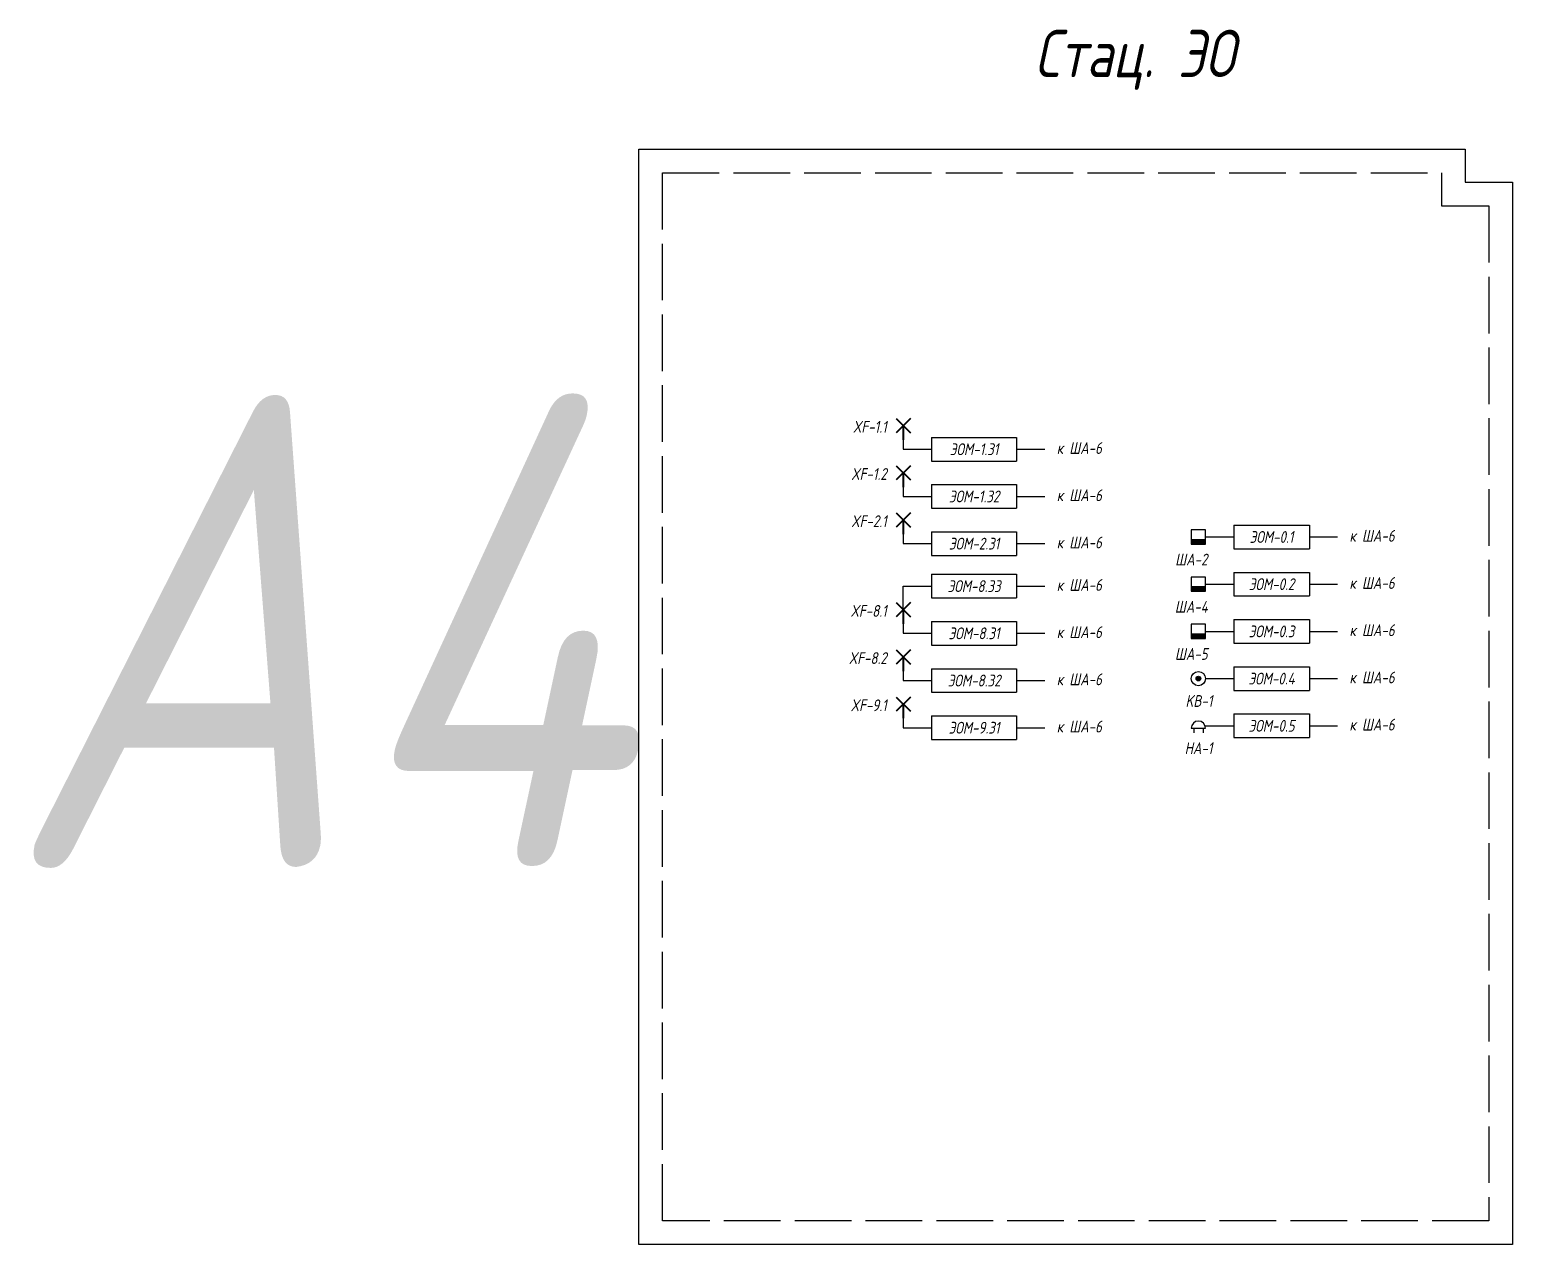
# Model space of a CAD drawing. Header units: millimetres. Extents: x -1048 to 3005, y -1068 to 487.
# Drawn here: x -160.1 to 154, y -327.4 to -70 of the extents above; entities that cross this region are included whole.
import ezdxf
from ezdxf.enums import TextEntityAlignment as Align

# ---------------------------------------------------------------- set-up
doc = ezdxf.new("R2010")
doc.units = ezdxf.units.MM
doc.linetypes.add('ACAD_ISO02W100', pattern=[15, 12, -3])
doc.layers.add('noprint', color=2, linetype='Continuous', plot=False)
doc.styles.get("Standard").update_dxf_attribs({"font": 'arial.ttf'})
doc.styles.add('ГОСТ-ISOCPEUR', font='isocpeui.ttf', dxfattribs={"width": 0.8})
doc.linetypes.add('220V_LINE', pattern='A,0.2,-0.05,["~220V",Standard,S=0.1,R=0,X=0,Y=-0.05],-0.4,0.1', length=0.75)
doc.linetypes.add('24AC', pattern='A,20,-5,["24AC",Standard,S=2.54,R=0,X=-5,Y=-1.27],-5', length=30)

# ---------------------------------------------------------------- blocks, each defined once
blk = doc.blocks.new('стац. точка')
at = {"color": 0, "lineweight": -2}
for p, q in [((-1.5, 1.5), (1.5, -1.5)), ((1.5, 1.5), (-1.5, -1.5)), ((0, 0), (0, -3))]:
    blk.add_line(p, q, dxfattribs=at)
blk = doc.blocks.new('*T57')
at = {"color": 0, "lineweight": -2}
for p, q in [((0, 0), (18, 0)), ((0, 0), (0, -5)), ((18, 0), (18, -5)), ((0, -5), (18, -5))]:
    blk.add_line(p, q, dxfattribs=at)
at = {"color": 0, "insert": (9, -2.5), "char_height": 2.5, "width": 17, "attachment_point": 5, "style": 'ГОСТ-ISOCPEUR'}
blk.add_mtext('{ЭОМ-1.32}', dxfattribs=at)
blk = doc.blocks.new('шкаф')
blk.add_hatch(color=256).paths.add_polyline_path([(3, 0), (3, 1), (0, 1), (0, 0)])
blk.add_line((0, 1), (3, 1))
blk.add_lwpolyline([(0, 0), (3, 0), (3, 3), (0, 3)], close=True)
blk = doc.blocks.new('*T139')
at = {"color": 0, "lineweight": -2}
for p, q in [((0, 0), (18, 0)), ((0, 0), (0, -5)), ((18, 0), (18, -5)), ((0, -5), (18, -5))]:
    blk.add_line(p, q, dxfattribs=at)
at = {"color": 0, "insert": (9, -2.5), "char_height": 2.5, "width": 17, "attachment_point": 5, "style": 'ГОСТ-ISOCPEUR'}
blk.add_mtext('{ЭОМ-1.31}', dxfattribs=at)
blk = doc.blocks.new('*T140')
at = {"color": 0, "lineweight": -2}
for p, q in [((0, 0), (18, 0)), ((0, 0), (0, -5)), ((18, 0), (18, -5)), ((0, -5), (18, -5))]:
    blk.add_line(p, q, dxfattribs=at)
at = {"color": 0, "insert": (9, -2.5), "char_height": 2.5, "width": 17, "attachment_point": 5, "style": 'ГОСТ-ISOCPEUR'}
blk.add_mtext('{ЭОМ-2.31}', dxfattribs=at)
blk = doc.blocks.new('*T141')
at = {"color": 0, "lineweight": -2}
for p, q in [((0, 0), (18, 0)), ((0, 0), (0, -5)), ((18, 0), (18, -5)), ((0, -5), (18, -5))]:
    blk.add_line(p, q, dxfattribs=at)
at = {"color": 0, "insert": (9, -2.5), "char_height": 2.5, "width": 17, "attachment_point": 5, "style": 'ГОСТ-ISOCPEUR'}
blk.add_mtext('{ЭОМ-9.31}', dxfattribs=at)
blk = doc.blocks.new('*T142')
at = {"color": 0, "lineweight": -2}
for p, q in [((0, 0), (18, 0)), ((0, 0), (0, -5)), ((18, 0), (18, -5)), ((0, -5), (18, -5))]:
    blk.add_line(p, q, dxfattribs=at)
at = {"color": 0, "insert": (9, -2.5), "char_height": 2.5, "width": 17, "attachment_point": 5, "style": 'ГОСТ-ISOCPEUR'}
blk.add_mtext('{ЭОМ-8.31}', dxfattribs=at)
blk = doc.blocks.new('*T143')
at = {"color": 0, "lineweight": -2}
for p, q in [((0, 0), (18, 0)), ((0, 0), (0, -5)), ((18, 0), (18, -5)), ((0, -5), (18, -5))]:
    blk.add_line(p, q, dxfattribs=at)
at = {"color": 0, "insert": (9, -2.5), "char_height": 2.5, "width": 17, "attachment_point": 5, "style": 'ГОСТ-ISOCPEUR'}
blk.add_mtext('{ЭОМ-8.32}', dxfattribs=at)
blk = doc.blocks.new('*T144')
at = {"color": 0, "lineweight": -2}
for p, q in [((0, 0), (16, 0)), ((0, 0), (0, -5)), ((16, 0), (16, -5)), ((0, -5), (16, -5))]:
    blk.add_line(p, q, dxfattribs=at)
at = {"color": 0, "insert": (8, -2.5), "char_height": 2.5, "width": 15, "attachment_point": 5, "style": 'ГОСТ-ISOCPEUR'}
blk.add_mtext('{ЭОМ-0.1}', dxfattribs=at)
blk = doc.blocks.new('*T145')
at = {"color": 0, "lineweight": -2}
for p, q in [((0, 0), (16, 0)), ((0, 0), (0, -5)), ((16, 0), (16, -5)), ((0, -5), (16, -5))]:
    blk.add_line(p, q, dxfattribs=at)
at = {"color": 0, "insert": (8, -2.5), "char_height": 2.5, "width": 15, "attachment_point": 5, "style": 'ГОСТ-ISOCPEUR'}
blk.add_mtext('{ЭОМ-0.2}', dxfattribs=at)
blk = doc.blocks.new('*T236')
at = {"color": 0, "lineweight": -2}
for p, q in [((0, 0), (16, 0)), ((0, 0), (0, -5)), ((16, 0), (16, -5)), ((0, -5), (16, -5))]:
    blk.add_line(p, q, dxfattribs=at)
at = {"color": 0, "insert": (8, -2.5), "char_height": 2.5, "width": 15, "attachment_point": 5, "style": 'ГОСТ-ISOCPEUR'}
blk.add_mtext('{ЭОМ-0.3}', dxfattribs=at)
blk = doc.blocks.new('*T348')
at = {"color": 0, "lineweight": -2}
for p, q in [((0, 0), (16, 0)), ((0, 0), (0, -5)), ((16, 0), (16, -5)), ((0, -5), (16, -5))]:
    blk.add_line(p, q, dxfattribs=at)
at = {"color": 0, "insert": (8, -2.5), "char_height": 2.5, "width": 15, "attachment_point": 5, "style": 'ГОСТ-ISOCPEUR'}
blk.add_mtext('{ЭОМ-0.4}', dxfattribs=at)
blk = doc.blocks.new('тревожная кнопка')
at = {"lineweight": -2}
h = blk.add_hatch(color=0, dxfattribs=at)
h.dxf.hatch_style = 1
edge = h.paths.add_edge_path()
edge.add_arc((0, 0), 0.5, 0, 360)
at = {"color": 0, "lineweight": -2}
for radius in [1.5, 0.5]:
    blk.add_circle((0, 0), radius, dxfattribs=at)
blk = doc.blocks.new('*T359')
at = {"color": 0, "lineweight": -2}
for p, q in [((0, 0), (18, 0)), ((0, 0), (0, -5)), ((18, 0), (18, -5)), ((0, -5), (18, -5))]:
    blk.add_line(p, q, dxfattribs=at)
at = {"color": 0, "insert": (9, -2.5), "char_height": 2.5, "width": 17, "attachment_point": 5, "style": 'ГОСТ-ISOCPEUR'}
blk.add_mtext('{ЭОМ-8.33}', dxfattribs=at)
blk = doc.blocks.new('звонок')
at = {"color": 0, "lineweight": -2}
for p, q in [((-1.5, 0), (1.5, 0)), ((-1, 0), (-1, -1)), ((1, 0), (1, -1))]:
    blk.add_line(p, q, dxfattribs=at)
blk.add_arc((0, 0), 1.5, 0, 180, dxfattribs=at)
blk = doc.blocks.new('*T360')
at = {"color": 0, "lineweight": -2}
for p, q in [((0, 0), (16, 0)), ((0, 0), (0, -5)), ((16, 0), (16, -5)), ((0, -5), (16, -5))]:
    blk.add_line(p, q, dxfattribs=at)
at = {"color": 0, "insert": (8, -2.5), "char_height": 2.5, "width": 15, "attachment_point": 5, "style": 'ГОСТ-ISOCPEUR'}
blk.add_mtext('{ЭОМ-0.5}', dxfattribs=at)

msp = doc.modelspace()

# ---------------------------------------------------------------- linework, layer by layer
at = {"linetype": '220V_LINE', "ltscale": 8}
for p, q in [((49, -158.91), (55, -158.91)), ((49, -168.91), (55, -168.91)), ((49, -178.91), (55, -178.91)), ((89, -177.5), (95, -177.5)), ((111, -177.5), (117, -177.5)), ((89, -187.5), (95, -187.5)), ((111, -187.5), (117, -187.5)), ((89, -197.5), (95, -197.5)), ((111, -197.5), (117, -197.5)), ((49, -197.91), (55, -197.91)), ((49, -207.91), (55, -207.91)), ((49, -217.91), (55, -217.91))]:
    msp.add_line(p, q, dxfattribs=at)
at = {"ltscale": 8}
msp.add_line((49, -187.91), (55, -187.91), dxfattribs=at)
at = {"linetype": '24AC', "ltscale": 0.2}
for p, q in [((89, -207.5), (95, -207.5)), ((111, -207.5), (117, -207.5)), ((88.91, -217.5), (95, -217.5)), ((111, -217.5), (117, -217.5))]:
    msp.add_line(p, q, dxfattribs=at)
at = {"linetype": '220V_LINE', "ltscale": 8, "flags": 128}
for points in [[(25, -156.91), (25, -158.91), (31, -158.91)], [(25, -166.91), (25, -168.91), (31, -168.91)], [(25, -176.91), (25, -178.91), (31, -178.91)], [(25, -195.91), (25, -197.91), (31, -197.91)], [(25, -205.91), (25, -207.91), (31, -207.91)], [(25, -215.91), (25, -217.91), (31, -217.91)]]:
    msp.add_lwpolyline(points, dxfattribs=at)
at = {"ltscale": 8, "flags": 128}
msp.add_lwpolyline([(25, -192.91), (25, -187.91), (31, -187.91)], dxfattribs=at)
at = {"layer": 'noprint'}
msp.add_lwpolyline([(-31, -95.36), (144, -95.36), (144, -102.36), (154, -102.36), (154, -327.36), (-31, -327.36)], close=True, dxfattribs=at)
at = {"layer": 'noprint', "linetype": 'ACAD_ISO02W100'}
msp.add_lwpolyline([(-26, -100.36), (139, -100.36), (139, -107.36), (149, -107.36), (149, -322.36), (-26, -322.36)], close=True, dxfattribs=at)

# ---------------------------------------------------------------- block references
at = {"color": 5, "lineweight": 40}
for p in [(25, -153.91), (25, -163.91), (25, -173.91), (25, -192.91), (25, -202.91), (25, -212.91)]:
    msp.add_blockref('стац. точка', p, dxfattribs=at)
for name, p in [('*T139', (31, -156.41)), ('*T57', (31, -166.41)), ('*T144', (95, -175)), ('*T140', (31, -176.41)), ('шкаф', (86, -179)), ('*T145', (95, -185)), ('*T359', (31, -185.41)), ('шкаф', (86, -189)), ('*T142', (31, -195.41)), ('шкаф', (86, -199)), ('*T236', (95, -195)), ('*T143', (31, -205.41)), ('тревожная кнопка', (87.5, -207.5)), ('*T348', (95, -205)), ('*T141', (31, -215.41)), ('звонок', (87.5, -218)), ('*T360', (95, -215))]:
    msp.add_blockref(name, p)

# ---------------------------------------------------------------- texts
at = {"style": 'ГОСТ-ISOCPEUR', "width": 0.8}
for s, p in [('XF-1.1', (21.5, -155.41)), ('XF-1.2', (21.5, -165.41)), ('XF-2.1', (21.5, -175.41)), ('XF-8.1', (21.5, -194.41)), ('XF-8.2', (21.5, -204.41)), ('XF-9.1', (21.5, -214.41)), ('KB-1', (90.5, -213.5)), ('HA-1', (90.5, -223.5))]:
    msp.add_text(s, height=2.5, dxfattribs=at).set_placement(p, align=Align.RIGHT)
for p in [(57.5, -159.91), (57.5, -169.91), (57.5, -179.91), (119.5, -178.5), (57.5, -188.91), (119.5, -188.5), (57.5, -198.91), (119.5, -198.5), (57.5, -208.91), (119.5, -208.5), (57.5, -218.91), (119.5, -218.5)]:
    msp.add_text('к ША-6', height=2.5, dxfattribs=at).set_placement(p)
for s, p in [('ША-2', (86, -183.53)), ('ША-4', (86, -193.53)), ('ША-5', (86, -203.53))]:
    msp.add_text(s, height=2.5, dxfattribs=at).set_placement(p, align=Align.CENTER)
at = {"layer": 'noprint', "style": 'ГОСТ-ISOCPEUR', "width": 0.8}
msp.add_text('Стац. ЭО', height=10, dxfattribs=at).set_placement((95.17, -80.06), align=Align.RIGHT)
msp.add_text('А4', height=100, dxfattribs=at).set_placement((-165.74, -247.41))

doc.saveas('drawing.dxf')
